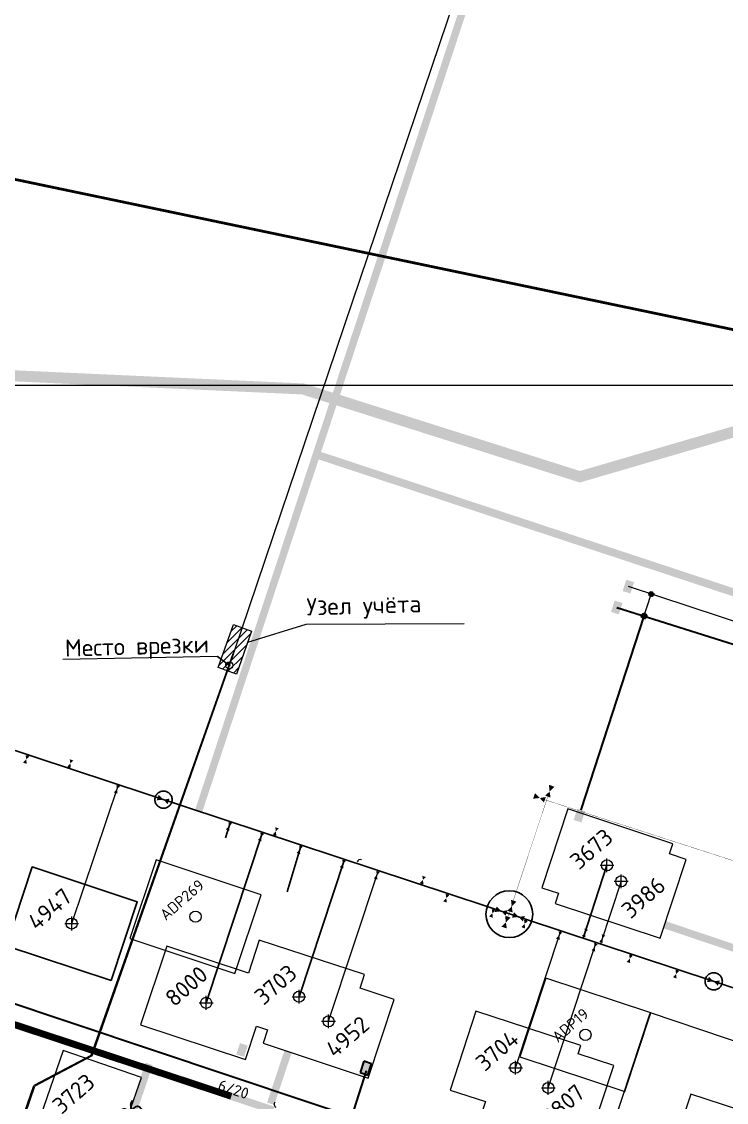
# Model space of a CAD drawing. Header units: millimetres. Extents: x 519 to 9564855, y -810 to 5021775.
# Drawn here: x 9542157 to 9542667, y 4998481 to 4999263 of the extents above; entities that cross this region are included whole.
import ezdxf

# ---------------------------------------------------------------- set-up
doc = ezdxf.new("R2010")
doc.units = ezdxf.units.MM
doc.header["$LTSCALE"] = 2
doc.header["$MEASUREMENT"] = 0
doc.header["$PDMODE"] = 2
doc.header["$PDSIZE"] = 5
for name, pattern in [('1', [0]), ('92051501$0$DASHED', [0.75, 0.5, -0.25]), ('92051501$0$GROUND1', [60, 50, -10]), ('92051501$0$GROUND2', [35, 25, -10]), ('DASHED2', [9.525, 6.35, -3.175]), ('HIDDEN2', [4.7625, 3.175, -1.5875])]:
    doc.linetypes.add(name, pattern=pattern)
for name, color, linetype in [('164 скв. на 2011 год (измененные)', 121, 'Continuous'), ('Existing roads', 41, 'Continuous'), ('GRID_PULKOVO', 7, 'Continuous'), ('OilColl&Flowlines', 3, 'Continuous'), ('Stage 12 wells.Text&Frame', 52, 'Continuous'), ('Stage 9.Frame&Text', 7, 'Continuous'), ('Газопровод', 4, 'Continuous'), ('МГ-земельный участок', 7, 'Continuous'), ('Скважины на 2013 год.', 21, '1'), ('Скважины на 2016 год.', 40, 'Continuous')]:
    doc.layers.add(name, color=color, linetype=linetype)
for name, color, linetype, lineweight in [('200 скв. на 2010 год', 61, 'Continuous', 0), ('Land lease as of 24.06.2004', 47, 'HIDDEN2', 70), ('PPLINE_GAS', 4, 'GAS_LINE', 30), ('WELLS(drilled after 2000y)', 6, 'Continuous', 40), ('Электро', 1, 'Continuous', 30), ('Электроснаб', 1, 'Continuous', 18), ('Электроснабжене', 1, 'Continuous', 18)]:
    doc.layers.add(name, color=color, linetype=linetype, lineweight=lineweight)
doc.styles.add('92051501$0$STANDARD', font='simplex.shx')
doc.styles.add('Elect', font='isocpeur.ttf')
doc.styles.get("Standard").update_dxf_attribs({"font": 'isocpeur.ttf', "width": 0.5})
doc.linetypes.add('GAS_LINE', pattern='A,0.5,-0.2,["G",92051501$0$STANDARD,S=0.1,R=0,X=-0.1,Y=-0.05],-0.05', length=0.75)

# ---------------------------------------------------------------- blocks, each defined once
blk = doc.blocks.new('92051501$0$WELLPAD')
at = {"flags": 128}
blk.add_lwpolyline([(40, -30), (-40, -30), (-40, 30), (40, 30)], close=True, dxfattribs=at)

msp = doc.modelspace()

# ---------------------------------------------------------------- hatches: boundary and pattern name
at = {"layer": 'Existing roads', "lineweight": 0}
h = msp.add_hatch(color=256, dxfattribs=at)
edge = h.paths.add_edge_path(flags=16)
edge.add_line((9542915.00048, 4997805.77889), (9542915.82838, 4997805.50495))
edge = h.paths.add_edge_path(flags=16)
edge.add_line((9542915.0804, 4997806.02041), (9542916.50414, 4997805.54932))
edge = h.paths.add_edge_path(flags=17)
edge.add_line((9542915.16031, 4997806.26193), (9542916.96364, 4997805.66524))
edge = h.paths.add_edge_path(flags=17)
edge.add_line((9542915.24023, 4997806.50345), (9542917.32836, 4997805.81252))
edge = h.paths.add_edge_path(flags=17)
edge.add_line((9542915.32014, 4997806.74496), (9542917.63357, 4997805.97949))
edge = h.paths.add_edge_path(flags=17)
edge.add_line((9542915.40006, 4997806.98648), (9542917.89543, 4997806.16081))
edge = h.paths.add_edge_path(flags=17)
edge.add_line((9542915.47997, 4997807.228), (9542918.12293, 4997806.3535))
edge = h.paths.add_edge_path(flags=17)
edge.add_line((9542915.55988, 4997807.46952), (9542918.32156, 4997806.55573))
edge = h.paths.add_edge_path(flags=17)
edge.add_line((9542915.6398, 4997807.71104), (9542918.49494, 4997806.76633))
edge = h.paths.add_edge_path(flags=17)
edge.add_line((9542915.71971, 4997807.95256), (9542918.64549, 4997806.98447))
edge = h.paths.add_edge_path(flags=17)
edge.add_line((9542915.79963, 4997808.19408), (9542918.77483, 4997807.20964))
edge = h.paths.add_edge_path(flags=17)
edge.add_line((9542915.87954, 4997808.4356), (9542918.88401, 4997807.44147))
edge = h.paths.add_edge_path(flags=17)
edge.add_line((9542916.09053, 4997811.84928), (9542916.91843, 4997811.57535))
edge = h.paths.add_edge_path(flags=17)
edge.add_line((9542915.41477, 4997811.80492), (9542916.83851, 4997811.33383))
edge = h.paths.add_edge_path(flags=17)
edge.add_line((9542914.95527, 4997811.689), (9542916.7586, 4997811.09231))
edge = h.paths.add_edge_path(flags=16)
edge.add_line((9542914.59055, 4997811.54171), (9542916.67869, 4997810.85079))
edge = h.paths.add_edge_path(flags=17)
edge.add_line((9542914.28535, 4997811.37474), (9542916.59877, 4997810.60927))
edge = h.paths.add_edge_path(flags=16)
edge.add_line((9542914.02348, 4997811.19343), (9542916.51886, 4997810.36775))
edge = h.paths.add_edge_path(flags=16)
edge.add_line((9542913.79599, 4997811.00074), (9542916.43894, 4997810.12623))
edge = h.paths.add_edge_path(flags=16)
edge.add_line((9542913.59735, 4997810.7985), (9542916.35903, 4997809.88471))
edge = h.paths.add_edge_path(flags=17)
edge.add_line((9542913.42397, 4997810.58791), (9542916.27911, 4997809.64319))
edge = h.paths.add_edge_path(flags=17)
edge.add_line((9542913.27342, 4997810.36976), (9542916.1992, 4997809.40167))
edge = h.paths.add_edge_path(flags=17)
edge.add_line((9542913.14408, 4997810.1446), (9542916.11928, 4997809.16016))
edge = h.paths.add_edge_path(flags=17)
edge.add_line((9542913.0349, 4997809.91276), (9542916.03937, 4997808.91864))
edge = h.paths.add_edge_path(flags=16)
edge.add_line((9542912.9453, 4997809.67445), (9542918.97361, 4997807.67979))
edge = h.paths.add_edge_path(flags=0)
edge.add_line((9542912.9453, 4997809.67445), (9542918.97361, 4997807.67979))
edge = h.paths.add_edge_path(flags=17)
edge.add_line((9542916.95679, 4997811.69128), (9542914.96213, 4997805.66296))
edge = h.paths.add_edge_path()
edge.add_arc((9542915.95946, 4997808.67712), 3.17487, 0.00000001, 360.00000001)
h.paths.add_polyline_path([(9541621.30331, 4998240.21534), (9541619.40682, 4998234.52294), (9541668.34915, 4998218.3288), (9541670.24564, 4998224.02121)])
edge = h.paths.add_edge_path()
edge.add_line((9541543.45632, 4998259.65358), (9541545.35281, 4998265.34598))
edge.add_line((9541545.35281, 4998265.34598), (9539882.1273, 4998815.67717))
edge.add_arc((9539884.64036, 4998823.2722), 8, 161.691556, 251.69155601, ccw=False)
edge.add_line((9539877.04533, 4998825.78526), (9539870.13442, 4998804.89892))
edge.add_arc((9539877.72945, 4998802.38586), 8, 71.69155604, 161.69155602, ccw=False)
edge.add_line((9539880.24251, 4998809.9809), (9541543.45632, 4998259.65358))
h.paths.add_polyline_path([(9542731.24197, 4997866.63683), (9542733.13846, 4997872.32923), (9541746.19614, 4998198.89057), (9541744.29964, 4998193.19816)])
edge = h.paths.add_edge_path()
edge.add_line((9542910.0184, 4997814.64503), (9542909.36398, 4997812.66899))
edge.add_line((9542909.36398, 4997812.66899), (9542916.00503, 4997810.46964))
edge.add_arc((9542908.97287, 4997822.57537), 14, 300.15209487, 341.69155607)
edge.add_line((9542922.26418, 4997818.17752), (9542982.04609, 4997998.85197))
edge.add_arc((9542983.94484, 4997998.22371), 2, 71.69155601, 161.69155607, ccw=False)
edge.add_line((9542984.57311, 4998000.12246), (9542975.07709, 4998003.26452))
edge.add_arc((9542974.44884, 4998001.36581), 1.99996, -18.30724923, 71.69155618, ccw=False)
edge.add_line((9542976.34757, 4998000.73759), (9542916.56564, 4997820.06306))
edge.add_arc((9542908.97061, 4997822.57612), 8, 277.52587963, 341.69155602, ccw=False)
h.paths.add_polyline_path([(9542831.9304, 4997833.32085), (9542833.8167, 4997839.01663), (9542809.08896, 4997847.19859), (9542807.19247, 4997841.50618)])
at = {"layer": 'Land lease as of 24.06.2004', "linetype": 'ByBlock', "lineweight": 0, "ltscale": 5}
h = msp.add_hatch(dxfattribs=at)
h.set_pattern_fill('ANSI31', color=0, scale=30, style=0)
h.set_pattern_definition([(45, (0, 0), (-2.6516504294, 2.6516504294), [])])
h.paths.add_polyline_path([(9542298.79485, 4998795.53336), (9542309.79356, 4998826.80509), (9542322.96449, 4998822.05891), (9542312.07438, 4998790.83187)])
at = {"layer": 'Электро', "ltscale": 7.5}
for points in [[(9542591.37473, 4998842.36357), (9542585.74261, 4998844.15934), (9542583.12464, 4998835.94848), (9542588.75676, 4998834.15272)], [(9542564.33235, 4998691.6164), (9542558.70023, 4998693.41217), (9542556.08225, 4998685.20131), (9542561.71437, 4998683.40555)]]:
    msp.add_hatch(color=256, dxfattribs=at).paths.add_polyline_path(points)
at = {"layer": 'Электро'}
h = msp.add_hatch(color=256, dxfattribs=at)
edge = h.paths.add_edge_path()
edge.add_arc((9542607.06695, 4998832.89892), 1.80448, 0, 360)
for points in [[(9542311.90877, 4998515.48999), (9542317.52101, 4998513.633), (9542320.22824, 4998521.81486), (9542314.616, 4998523.67185)], [(9542401.53333, 4998502.38152), (9542407.14556, 4998500.52453), (9542409.85279, 4998508.70639), (9542404.24056, 4998510.56337)]]:
    msp.add_hatch(color=256, dxfattribs=at).paths.add_polyline_path(points)
at = {"layer": 'Электроснаб', "linetype": '92051501$0$DASHED', "lineweight": 0, "ltscale": 7.5}
for points in [[(9542599.79421, 4998857.42712), (9542594.16209, 4998859.22288), (9542591.54412, 4998851.01203), (9542597.17624, 4998849.21627)], [(9542564.33235, 4998691.6164), (9542558.70023, 4998693.41217), (9542556.08225, 4998685.20131), (9542561.71437, 4998683.40555)]]:
    msp.add_hatch(color=1, dxfattribs=at).paths.add_polyline_path(points)
at = {"layer": 'Электроснаб', "linetype": '92051501$0$DASHED', "lineweight": 0}
h = msp.add_hatch(color=1, dxfattribs=at)
edge = h.paths.add_edge_path()
edge.add_arc((9542612.2283, 4998848.7839), 1.80448, 0, 360)
for points in [[(9542311.90877, 4998515.48999), (9542317.52101, 4998513.633), (9542320.22824, 4998521.81486), (9542314.616, 4998523.67185)], [(9542401.53333, 4998502.38152), (9542407.14556, 4998500.52453), (9542409.85279, 4998508.70639), (9542404.24056, 4998510.56337)]]:
    msp.add_hatch(color=1, dxfattribs=at).paths.add_polyline_path(points)
at = {"layer": 'Электроснабжене', "linetype": '92051501$0$DASHED', "lineweight": 0, "ltscale": 7.5}
for points in [[(9542599.79421, 4998857.42712), (9542594.16209, 4998859.22288), (9542591.54412, 4998851.01203), (9542597.17624, 4998849.21627)], [(9542564.33235, 4998691.6164), (9542558.70023, 4998693.41217), (9542556.08225, 4998685.20131), (9542561.71437, 4998683.40555)]]:
    msp.add_hatch(color=1, dxfattribs=at).paths.add_polyline_path(points)
at = {"layer": 'Электроснабжене', "linetype": '92051501$0$DASHED', "lineweight": 0}
h = msp.add_hatch(color=1, dxfattribs=at)
edge = h.paths.add_edge_path()
edge.add_arc((9542612.2283, 4998848.7839), 1.80448, 0, 360)
for points in [[(9542311.90877, 4998515.48999), (9542317.52101, 4998513.633), (9542320.22824, 4998521.81486), (9542314.616, 4998523.67185)], [(9542401.53333, 4998502.38152), (9542407.14556, 4998500.52453), (9542409.85279, 4998508.70639), (9542404.24056, 4998510.56337)]]:
    msp.add_hatch(color=1, dxfattribs=at).paths.add_polyline_path(points)

# ---------------------------------------------------------------- linework, layer by layer
at = {"color": 4, "linetype": 'GAS_LINE', "lineweight": 0, "ltscale": 15}
for p, q in [((9542536.64176, 4999477.33967), (9542309.70051, 4998805.34754)), ((9542309.39594, 4998805.47967), (9542206.7351, 4998514.60943)), ((9542207.55196, 4998514.3218), (9542309.98343, 4998805.2248)), ((9542206.7351, 4998514.60943), (9542165.27216, 4998493.01914)), ((9542207.55196, 4998514.3218), (9542166.03086, 4998492.38811))]:
    msp.add_line(p, q, dxfattribs=at)
at = {"color": 0, "linetype": 'ByBlock', "lineweight": 0, "ltscale": 15}
for p, q in [((9542298.79485, 4998795.53336), (9542309.79356, 4998826.80509)), ((9542309.79356, 4998826.80509), (9542322.96449, 4998822.05891)), ((9542322.96449, 4998822.05891), (9542312.07438, 4998790.83187)), ((9542312.07438, 4998790.83187), (9542298.79485, 4998795.53336))]:
    msp.add_line(p, q, dxfattribs=at)
at = {"color": 4, "linetype": 'GAS_LINE', "lineweight": 0}
for p, q in [((9542309.39424, 4998805.4757), (9542306.5167, 4998797.36352)), ((9542307.10615, 4998797.11283), (9542309.98343, 4998805.2248))]:
    msp.add_line(p, q, dxfattribs=at)
at = {"color": 4, "linetype": '92051501$0$GROUND1', "lineweight": 0, "ltscale": 15}
msp.add_line((9542309.98343, 4998805.2248), (9542309.39594, 4998805.47967), dxfattribs=at)
at = {"color": 5, "linetype": '92051501$0$GROUND1', "lineweight": 0, "ltscale": 15}
for p, q in [((9542298.217, 4998803.5738), (9542186.34587, 4998801.39674)), ((9542306.5167, 4998797.36352), (9542298.217, 4998803.5738)), ((9542298.217, 4998803.5738), (9542307.10615, 4998797.11283)), ((9542306.19522, 4998797.27881), (9542306.32979, 4998797.63846)), ((9542306.83817, 4998797.44824), (9542306.19522, 4998797.27881)), ((9542306.32979, 4998797.63846), (9542306.7036, 4998797.08859)), ((9542306.83817, 4998797.44824), (9542306.7036, 4998797.08859)), ((9542306.78468, 4998797.02811), (9542306.91925, 4998797.38777)), ((9542307.42763, 4998797.19755), (9542306.78468, 4998797.02811)), ((9542306.91925, 4998797.38777), (9542307.29305, 4998796.83789)), ((9542307.42763, 4998797.19755), (9542307.29305, 4998796.83789))]:
    msp.add_line(p, q, dxfattribs=at)
at = {"color": 4, "linetype": 'GAS_LINE', "lineweight": 0, "ltscale": 25}
for points in [[(9542126.00326, 4998375.9103), (9542166.03086, 4998492.38811)], [(9542165.15824, 4998492.69176), (9542165.15824, 4998492.69176), (9542165.15824, 4998492.69176), (9542132.39917, 4998398.54928)]]:
    msp.add_lwpolyline(points, dxfattribs=at)
at = {"color": 1, "lineweight": 25}
msp.add_circle((9542509.50092, 4998616.96293), 16.96293, dxfattribs=at)
at = {"layer": '164 скв. на 2011 год (измененные)', "color": 0, "linetype": 'ByBlock', "lineweight": 0}
msp.add_lwpolyline([(9542545.22359, 4998632.15659), (9542542.78202, 4998624.7776), (9542618.76254, 4998599.63702), (9542637.61798, 4998656.62241), (9542625.43139, 4998660.65473)], dxfattribs=at)
msp.add_circle((9542590.5, 4998640.8), 4, dxfattribs=at)
msp.add_point((9542590.5, 4998640.8), dxfattribs=at)
at = {"layer": 'Existing roads', "linetype": 'ByBlock', "lineweight": 0, "const_width": 5.4, "elevation": 0.00005, "flags": 128}
msp.add_lwpolyline([(9542543.36417, 4999475.83198), (9542284.63351, 4998691.59856)], dxfattribs=at)
at = {"layer": 'Existing roads', "lineweight": 0, "const_width": 5.7, "elevation": 0.00005, "flags": 128}
msp.add_lwpolyline([(9542370.02037, 4998949.82551), (9543838.77333, 4998464.35779)], dxfattribs=at)
msp.add_lwpolyline([(9542370.02037, 4998949.82551), (9543838.77333, 4998464.35779)], dxfattribs=at)
at = {"layer": 'Existing roads', "lineweight": 0, "flags": 128}
for points, const_width in [([(9542308.27892, 4998485.13536), (9541476.76099, 4998760.26958)], 5), ([(9542688.23774, 4998587.01491), (9542622.33245, 4998609.21496)], 5.4), ([(9542349.39217, 4998517.48527), (9542336.77553, 4998479.75651)], 5.4), ([(9542248.77756, 4998508.62298), (9542236.16091, 4998470.89422)], 5.4), ([(9542338.88443, 4998474.97976), (9542308.27892, 4998485.13536)], 5.4)]:
    msp.add_lwpolyline(points, dxfattribs=dict(at, const_width=const_width))
at = {"layer": 'Existing roads', "lineweight": 0}
msp.add_arc((9542401.7602, 4998654.0927), 2.5, 71.69155605, 161.691556, dxfattribs=at)
msp.add_arc((9542401.7602, 4998654.0927), 2.5, 71.69155605, 161.691556, dxfattribs=at)
at = {"layer": 'Existing roads', "linetype": 'ByBlock', "lineweight": 0}
msp.add_arc((9542341.60481, 4998479.28874), 2.2878, 136.46068147, 243.01003738, dxfattribs=at)
at = {"layer": 'GRID_PULKOVO', "lineweight": 0}
msp.add_line((9533000, 4999000), (9548000, 4999000), dxfattribs=at)
at = {"layer": 'Land lease as of 24.06.2004', "color": 0, "linetype": 'ByBlock', "lineweight": 0, "ltscale": 5}
for p, q in [((9542320.17935, 4998814.07262), (9542362.4274, 4998827.06952)), ((9542362.4274, 4998827.06952), (9542476.8724, 4998827.49108))]:
    msp.add_line(p, q, dxfattribs=at)
at = {"layer": 'Land lease as of 24.06.2004', "color": 5, "linetype": 'ByBlock', "lineweight": 0, "ltscale": 5}
msp.add_circle((9542306.85196, 4998797.20794), 2.59, dxfattribs=at)
at = {"layer": 'OilColl&Flowlines', "lineweight": 25}
msp.add_line((9543220.35647, 4998382.2503), (9541918.21739, 4998812.69681), dxfattribs=at)
at = {"layer": 'OilColl&Flowlines', "color": 1, "lineweight": 30}
for p, q in [((9542161.02464, 4998732.39163, 0.00002), (9542160.78085, 4998731.63125, 0.00002)), ((9542190.83152, 4998723.42088), (9542190.58773, 4998722.6605)), ((9542226.67201, 4998710.76446), (9542226.42822, 4998710.00408)), ((9542307.78231, 4998683.94082), (9542307.53852, 4998683.18044)), ((9542330.92241, 4998676.29143), (9542330.67862, 4998675.53105)), ((9542339.56727, 4998674.25349), (9542339.32348, 4998673.49311)), ((9542358.9753, 4998666.99601), (9542358.73151, 4998666.23563)), ((9542390.1847, 4998656.67916), (9542389.94091, 4998655.91878)), ((9542414.78899, 4998648.54033), (9542414.5452, 4998647.77995)), ((9542446.02505, 4998639.06187), (9542445.78126, 4998638.30149)), ((9542465.04273, 4998631.93343), (9542464.79894, 4998631.17305)), ((9542498.37821, 4998620.91377), (9542498.13442, 4998620.15339)), ((9542521.72972, 4998613.19448), (9542521.48593, 4998612.4341)), ((9542597.80803, 4998588.04537), (9542597.56424, 4998587.28499)), ((9542631.32976, 4998576.96413), (9542631.08597, 4998576.20376))]:
    msp.add_line(p, q, dxfattribs=at)
at = {"layer": 'OilColl&Flowlines', "lineweight": 0}
msp.add_line((9542192.8, 4998610.2), (9542226.67201, 4998710.76446), dxfattribs=at)
at = {"layer": 'OilColl&Flowlines', "linetype": '92051501$0$GROUND2', "lineweight": -2, "ltscale": 50}
for p, q in [((9542303.99998, 4998672.30002), (9542307.78231, 4998683.94082)), ((9542290.1, 4998552.8), (9542330.91585, 4998676.27159)), ((9542348.78764, 4998633.29801), (9542358.9753, 4998666.99601)), ((9542357.3, 4998557.2), (9542390.1847, 4998656.67916)), ((9542580.2, 4998652.4), (9542563.00918, 4998599.54878))]:
    msp.add_line(p, q, dxfattribs=at)
at = {"layer": 'OilColl&Flowlines', "linetype": 'ByBlock', "lineweight": 0}
msp.add_line((9542378.7, 4998539.4), (9542414.79502, 4998648.55859), dxfattribs=at)
at = {"layer": 'OilColl&Flowlines', "lineweight": 0, "ltscale": 40}
msp.add_line((9542590.5, 4998640.8), (9542575.49882, 4998595.4201), dxfattribs=at)
at = {"layer": 'OilColl&Flowlines', "color": 3, "linetype": 'ByBlock', "lineweight": 0, "ltscale": 25}
msp.add_line((9542537.7, 4998491.2), (9542572.33213, 4998596.46691), dxfattribs=at)
at = {"layer": 'OilColl&Flowlines', "color": 1, "lineweight": -2, "elevation": 0.00002}
msp.add_lwpolyline([(9542160.78085, 4998731.63125, 2.82593, 0, 0), (9542159.90907, 4998729.15872, 0, 2.82593, 0), (9542158.91694, 4998726.34483, 2.82593, 2.82593, 0)], format="xyseb", dxfattribs=at)
at = {"layer": 'OilColl&Flowlines', "color": 1, "lineweight": -2}
for points in [[(9542192.69543, 4998728.7073, 2.82593, 0, 0), (9542191.82365, 4998726.23476, 0, 2.82593, 0), (9542190.83152, 4998723.42088, 2.82593, 2.82593, 0)], [(9542226.42822, 4998710.00408, 2.82593, 0, 0), (9542225.55645, 4998707.53154, 0, 2.82593, 0), (9542224.56432, 4998704.71766, 2.82593, 2.82593, 0)], [(9542262.90774, 4998698.68952, 4.19757, 0, 0), (9542259.22963, 4998699.96882, 0, 4.19757, 0), (9542255.04373, 4998701.42474, 4.19757, 4.19757, 0)], [(9542307.53852, 4998683.18044, 2.82593, 0, 0), (9542306.66674, 4998680.70791, 0, 2.82593, 0), (9542305.67461, 4998677.89403, 2.82593, 2.82593, 0)], [(9542341.43118, 4998679.5399, 2.82593, 0, 0), (9542340.5594, 4998677.06737, 0, 2.82593, 0), (9542339.56727, 4998674.25349, 2.82593, 2.82593, 0)], [(9542330.67862, 4998675.53105, 2.82593, 0, 0), (9542329.80684, 4998673.05851, 0, 2.82593, 0), (9542328.81471, 4998670.24463, 2.82593, 2.82593, 0)], [(9542358.73151, 4998666.23563, 2.82593, 0, 0), (9542357.85974, 4998663.7631, 0, 2.82593, 0), (9542356.86761, 4998660.94922, 2.82593, 2.82593, 0)], [(9542389.94091, 4998655.91878, 2.82593, 0, 0), (9542389.06914, 4998653.44625, 0, 2.82593, 0), (9542388.07701, 4998650.63236, 2.82593, 2.82593, 0)], [(9542414.5452, 4998647.77995, 2.82593, 0, 0), (9542413.67342, 4998645.30742, 0, 2.82593, 0), (9542412.68129, 4998642.49353, 2.82593, 2.82593, 0)], [(9542447.88896, 4998644.34829, 2.82593, 0, 0), (9542447.01718, 4998641.87575, 0, 2.82593, 0), (9542446.02505, 4998639.06187, 2.82593, 2.82593, 0)], [(9542464.79894, 4998631.17305, 2.82593, 0, 0), (9542463.92716, 4998628.70052, 0, 2.82593, 0), (9542462.93503, 4998625.88664, 2.82593, 2.82593, 0)], [(9542509.97201, 4998618.86433, 4.19757, 0, 0), (9542511.26005, 4998622.53939, 0, 4.19757, 0), (9542512.7259, 4998626.72182, 4.19757, 4.19757, 0)], [(9542498.13442, 4998620.15339, 2.82593, 0, 0), (9542497.26264, 4998617.68085, 0, 2.82593, 0), (9542496.27051, 4998614.86697, 2.82593, 2.82593, 0)], [(9542507.50104, 4998617.81095, 4.19757, 0, 0), (9542503.82598, 4998619.09899, 0, 4.19757, 0), (9542499.64355, 4998620.56485, 4.19757, 4.19757, 0)], [(9542505.73761, 4998607.32494, 4.19757, 0, 0), (9542507.02564, 4998611, 0, 4.19757, 0), (9542508.4915, 4998615.18242, 4.19757, 4.19757, 0)], [(9542520.03505, 4998613.69872, 4.19757, 0, 0), (9542516.35999, 4998614.98675, 0, 4.19757, 0), (9542512.17756, 4998616.45261, 4.19757, 4.19757, 0)], [(9542521.48593, 4998612.4341, 2.82593, 0, 0), (9542520.61416, 4998609.96157, 0, 2.82593, 0), (9542519.62203, 4998607.14769, 2.82593, 2.82593, 0)], [(9542597.56424, 4998587.28499, 2.82593, 0, 0), (9542596.69246, 4998584.81246, 0, 2.82593, 0), (9542595.70033, 4998581.99858, 2.82593, 2.82593, 0)], [(9542631.08597, 4998576.20376, 2.82593, 0, 0), (9542630.21419, 4998573.73122, 0, 2.82593, 0), (9542629.22206, 4998570.91734, 2.82593, 2.82593, 0)], [(9542661.14853, 4998567.04355, 4.19757, 0, 0), (9542657.47042, 4998568.32285, 0, 4.19757, 0), (9542653.28452, 4998569.77877, 4.19757, 4.19757, 0)]]:
    msp.add_lwpolyline(points, format="xyseb", dxfattribs=at)
at = {"layer": 'OilColl&Flowlines', "color": 3, "lineweight": -2}
msp.add_lwpolyline([(9542537.37429, 4998702.1456, 4.19757, 0, 0), (9542538.66233, 4998705.82066, 0, 4.19757, 0), (9542540.12819, 4998710.00309, 4.19757, 4.19757, 0)], format="xyseb", dxfattribs=at)
at = {"layer": 'OilColl&Flowlines', "color": 3, "lineweight": -2, "elevation": -24.6293}
msp.add_lwpolyline([(9542535.24084, 4998699.83943, 4.19757, 0, 0), (9542531.56273, 4998701.11873, 0, 4.19757, 0), (9542527.37684, 4998702.57465, 4.19757, 4.19757, 0)], format="xyseb", dxfattribs=at)
at = {"layer": 'OilColl&Flowlines', "color": 3, "linetype": 'ByBlock', "lineweight": 0, "ltscale": 80, "const_width": 0.2}
msp.add_lwpolyline([(9542537.37429, 4998702.1456), (9542508.4915, 4998615.18242)], dxfattribs=at)
at = {"layer": 'OilColl&Flowlines', "color": 3, "linetype": 'ByBlock', "lineweight": 0, "ltscale": 80, "const_width": 0.2, "elevation": -24.6293}
msp.add_lwpolyline([(9545374.20897, 4997781.38398), (9542535.24084, 4998699.83943)], dxfattribs=at)
at = {"layer": 'OilColl&Flowlines', "lineweight": -2}
for points in [[(9542546.52492, 4998604.13875, 2.82593, 0, 0), (9542545.6951, 4998601.65234, 0, 2.82593, 0), (9542544.66101, 4998598.85234, 2.82593, 2.82593, 0)], [(9542565.19928, 4998606.07435, 2.82593, 0, 0), (9542564.3275, 4998603.60182, 0, 2.82593, 0), (9542563.33537, 4998600.78794, 2.82593, 2.82593, 0)], [(9542577.72815, 4998601.99934, 2.82593, 0, 0), (9542576.85637, 4998599.5268, 0, 2.82593, 0), (9542575.86424, 4998596.71292, 2.82593, 2.82593, 0)], [(9542572.1804, 4998595.65584, 2.82593, 0, 0), (9542571.25739, 4998593.20016, 0, 2.82593, 0), (9542570.31649, 4998590.36943, 2.82593, 2.82593, 0)]]:
    msp.add_lwpolyline(points, format="xyseb", dxfattribs=at)
at = {"layer": 'OilColl&Flowlines', "color": 1, "linetype": '92051501$0$GROUND2', "lineweight": -2, "ltscale": 50}
for centre in [(9542259.22963, 4998699.96882), (9542657.47042, 4998568.32285)]:
    msp.add_circle(centre, 6.22719, dxfattribs=at)
at = {"layer": 'PPLINE_GAS', "color": 4, "linetype": 'GAS_LINE', "lineweight": 0, "ltscale": 25}
for p, q in [((9542611.13931, 4998545.18502, 0), (9542524.39632, 4998280.57741)), ((9542611.34011, 4998545.79754, 0), (9542951.51798, 4998431.2231))]:
    msp.add_line(p, q, dxfattribs=at)
at = {"layer": 'Stage 12 wells.Text&Frame', "color": 0, "linetype": 'ByBlock', "lineweight": 0}
msp.add_lwpolyline([(9542492.18555, 4998481.33049), (9542490.28202, 4998475.5776), (9542566.26254, 4998450.43702), (9542585.11798, 4998507.42241), (9542559.3334, 4998515.95406)], dxfattribs=at)
msp.add_circle((9542537.7, 4998491.2), 4, dxfattribs=at)
msp.add_point((9542537.7, 4998491.2), dxfattribs=at)
at = {"layer": 'Stage 9.Frame&Text', "color": 0, "linetype": 'ByBlock', "lineweight": 0}
msp.add_circle((9542192.8, 4998610.2), 4, dxfattribs=at)
at = {"layer": 'Stage 9.Frame&Text', "color": 0, "linetype": 'ByBlock', "lineweight": 0, "ltscale": 80}
msp.add_point((9542192.8, 4998610.2), dxfattribs=at)
at = {"layer": 'WELLS(drilled after 2000y)', "color": 0, "linetype": 'ByBlock', "lineweight": 0}
for points in [[(9542334.51262, 4998533.2412), (9542331.28202, 4998523.4776), (9542407.26254, 4998498.33702), (9542426.11798, 4998555.32241), (9542401.6709, 4998563.41572)], [(9542675.60338, 4998475.29267), (9542640.93745, 4998486.76299), (9542622.08202, 4998429.7776), (9542698.06254, 4998404.63702), (9542701.78021, 4998415.8666)]]:
    msp.add_lwpolyline(points, dxfattribs=at)
msp.add_circle((9542378.7, 4998539.4), 4, dxfattribs=at)
msp.add_point((9542378.7, 4998539.4), dxfattribs=at)
at = {"layer": 'Газопровод', "color": 132, "linetype": '92051501$0$GROUND1', "lineweight": 100, "const_width": 8}
msp.add_lwpolyline([(9538208.05719, 4999245.47995), (9538499.86844, 4999175.86436), (9538971.78223, 4999062.66574), (9539486.46585, 4999058.55934), (9539888.95267, 4999055.3481), (9540053.08435, 4998999.55479), (9541126.88452, 4999047.4904), (9541383.70351, 4998955.42621), (9541415.32969, 4999043.64948), (9541562.32872, 4998990.95352), (9541638.08906, 4999030.21862), (9542360.14316, 4998997.38363), (9542560.60032, 4998933.78826), (9542840.89936, 4999015.69811), (9543420.27442, 4998806.1659), (9543796.43093, 4998670.12811), (9544078.54831, 4998568.09977), (9544326.16537, 4998478.54853), (9544361.18195, 4998467.56086), (9544552.00801, 4998407.68251), (9544933.66012, 4998287.92581), (9545313.78318, 4998168.6489), (9545154.73463, 4997661.77778), (9545137.40509, 4997667.2452)], dxfattribs=at)
at = {"layer": 'МГ-земельный участок', "color": 0, "linetype": 'DASHED2', "lineweight": 25, "ltscale": 5, "const_width": 2}
msp.add_lwpolyline([(9522167.80801, 4999999.48247), (9521654, 5002362), (9522840, 5002532), (9525642, 5002155), (9528521, 5002235), (9531281, 5003464), (9533105, 5001043), (9546614, 4998215), (9544978, 4995525), (9543652, 4996420), (9539605, 4995735), (9529554.6705, 4998798.09585), (9529554.71722, 4998845.23995), (9529525.402, 4998845.269), (9529525.36994, 4998882.97318), (9529309.91997, 4998882.84552), (9526935, 5000017), (9526935, 4999132), (9522906, 5001105), (9522683.367, 5000265.06642), (9522496, 5000315)], close=True, dxfattribs=at)
at = {"layer": 'Скважины на 2013 год.', "color": 3, "linetype": 'ByBlock', "lineweight": 0, "ltscale": 5}
msp.add_line((9542514, 4998505.8), (9542546.77474, 4998604.91739), dxfattribs=at)
at = {"layer": 'Скважины на 2013 год.', "color": 0, "linetype": 'ByBlock', "lineweight": 0}
msp.add_line((9542326.64132, 4998535.79022), (9542334.49608, 4998533.19122), dxfattribs=at)
for points in [[(9542401.6709, 4998563.41572), (9542404.59691, 4998573.41734), (9542328.48822, 4998598.06418), (9542320.78137, 4998574.26565)], [(9542559.3334, 4998515.95406), (9542561.29691, 4998522.01734), (9542485.18822, 4998546.66418), (9542466.70309, 4998489.58266), (9542492.18555, 4998481.33049)], [(9542233.95276, 4998471.62686), (9542243.29999, 4998498.73641), (9542186.57704, 4998518.29419), (9542160.50001, 4998442.66359), (9542163.54005, 4998441.61744)]]:
    msp.add_lwpolyline(points, dxfattribs=at)
for centre in [(9542357.3, 4998557.2), (9542514, 4998505.8)]:
    msp.add_circle(centre, 4, dxfattribs=at)
for p in [(9542357.3, 4998557.2), (9542514, 4998505.8)]:
    msp.add_point(p, dxfattribs=at)
at = {"layer": 'Скважины на 2016 год.', "color": 0, "linetype": 'ByBlock', "lineweight": 0}
for points in [[(9542625.43139, 4998660.65473), (9542627.87297, 4998668.03372), (9542551.89244, 4998693.1743), (9542533.03701, 4998636.18891), (9542545.22359, 4998632.15659)], [(9542320.78137, 4998574.26565), (9542261.55745, 4998593.86299), (9542242.70202, 4998536.87759), (9542318.68255, 4998511.73701), (9542326.64132, 4998535.79022)]]:
    msp.add_lwpolyline(points, dxfattribs=at)
at = {"layer": 'Скважины на 2016 год.', "color": 254, "lineweight": 0, "true_color": 0xfeeab9}
for points in [[(9542234.98202, 4998599.27759), (9542310.96255, 4998574.13701), (9542329.81798, 4998631.12241), (9542253.83745, 4998656.26299)], [(9542517.18202, 4998513.67759), (9542593.16255, 4998488.53701), (9542612.01798, 4998545.52241), (9542536.03745, 4998570.66299)]]:
    msp.add_lwpolyline(points, close=True, dxfattribs=at)
at = {"layer": 'Скважины на 2016 год.', "color": 0, "linetype": 'ByBlock', "lineweight": 0}
for centre in [(9542580.2, 4998652.4), (9542290.1, 4998552.8)]:
    msp.add_circle(centre, 4, dxfattribs=at)
at = {"layer": 'Скважины на 2016 год.', "color": 254, "lineweight": 0, "true_color": 0xfeeab9}
for centre in [(9542282.4, 4998615.2), (9542564.6, 4998529.6)]:
    msp.add_circle(centre, 4.0951, dxfattribs=at)
at = {"layer": 'Скважины на 2016 год.', "color": 0, "linetype": 'ByBlock', "lineweight": 0}
for p in [(9542580.2, 4998652.4), (9542290.1, 4998552.8)]:
    msp.add_point(p, dxfattribs=at)
at = {"layer": 'Электро', "ltscale": 50}
msp.add_line((9542587.24969, 4998839.15603), (9543269.95514, 4998623.59848), dxfattribs=at)
at = {"layer": 'Электро'}
for p, q in [((9542561.48443, 4998692.61034), (9542607.06695, 4998832.89892)), ((9543137.1953, 4998222.36816), (9541439.99615, 4998789.77071)), ((9542404.2408, 4998510.56412, 0), (9542401.53357, 4998502.38226, 0)), ((9542409.85304, 4998508.70713, 0), (9542404.2408, 4998510.56412, 0)), ((9542407.14581, 4998500.52527, 0), (9542409.85304, 4998508.70713, 0)), ((9542401.53357, 4998502.38226, 0), (9542407.14581, 4998500.52527, 0))]:
    msp.add_line(p, q, dxfattribs=at)
at = {"layer": 'Электро', "ltscale": 0.5}
msp.add_line((9542405.96875, 4998503.50303, 0), (9542395.23643, 4998470.19622, 0), dxfattribs=at)
at = {"layer": 'Электро'}
msp.add_circle((9542607.06695, 4998832.89892), 1.80448, dxfattribs=at)
at = {"layer": 'Электроснаб', "color": 1, "linetype": 'ByBlock', "lineweight": 0}
for p, q in [((9543272.72524, 4998631.97035), (9542595.66917, 4998854.21958)), ((9542561.48443, 4998692.61034), (9542612.2283, 4998848.7839)), ((9543137.1953, 4998222.36816), (9541439.99615, 4998789.77071))]:
    msp.add_line(p, q, dxfattribs=at)
at = {"layer": 'Электроснаб', "color": 1, "linetype": '92051501$0$DASHED', "lineweight": 0}
for p, q in [((9542404.2408, 4998510.56412, 0), (9542401.53357, 4998502.38226, 0)), ((9542409.85304, 4998508.70713, 0), (9542404.2408, 4998510.56412, 0)), ((9542407.14581, 4998500.52527, 0), (9542409.85304, 4998508.70713, 0)), ((9542401.53357, 4998502.38226, 0), (9542407.14581, 4998500.52527, 0))]:
    msp.add_line(p, q, dxfattribs=at)
at = {"layer": 'Электроснаб', "color": 1, "linetype": '92051501$0$DASHED', "lineweight": 0, "ltscale": 0.5}
msp.add_line((9542405.96875, 4998503.50303, 0), (9542395.23643, 4998470.19622, 0), dxfattribs=at)
at = {"layer": 'Электроснаб', "color": 1, "linetype": '92051501$0$DASHED', "lineweight": 0}
msp.add_circle((9542612.2283, 4998848.7839), 1.80448, dxfattribs=at)
at = {"layer": 'Электроснабжене', "color": 1, "linetype": 'ByBlock', "lineweight": 0}
for p, q in [((9543272.72524, 4998631.97035), (9542595.66917, 4998854.21958)), ((9542561.48443, 4998692.61034), (9542612.2283, 4998848.7839)), ((9543137.1953, 4998222.36816), (9541439.99615, 4998789.77071))]:
    msp.add_line(p, q, dxfattribs=at)
at = {"layer": 'Электроснабжене', "color": 1, "linetype": '92051501$0$DASHED', "lineweight": 0}
for p, q in [((9542404.2408, 4998510.56412, 0), (9542401.53357, 4998502.38226, 0)), ((9542409.85304, 4998508.70713, 0), (9542404.2408, 4998510.56412, 0)), ((9542407.14581, 4998500.52527, 0), (9542409.85304, 4998508.70713, 0)), ((9542401.53357, 4998502.38226, 0), (9542407.14581, 4998500.52527, 0))]:
    msp.add_line(p, q, dxfattribs=at)
at = {"layer": 'Электроснабжене', "color": 1, "linetype": '92051501$0$DASHED', "lineweight": 0, "ltscale": 0.5}
msp.add_line((9542405.96875, 4998503.50303, 0), (9542395.23643, 4998470.19622, 0), dxfattribs=at)
at = {"layer": 'Электроснабжене', "color": 1, "linetype": '92051501$0$DASHED', "lineweight": 0}
msp.add_circle((9542612.2283, 4998848.7839), 1.80448, dxfattribs=at)

# ---------------------------------------------------------------- block references
at = {"layer": 'Stage 9.Frame&Text', "color": 0, "linetype": 'ByBlock', "lineweight": 0, "xscale": 1.000397499139614, "yscale": 1.000397499139614, "zscale": 1.000397499139614, "rotation": 341.6915560444714}
msp.add_blockref('92051501$0$WELLPAD', (9542192.81016, 4998610.10831, 0.00005), dxfattribs=at)

# ---------------------------------------------------------------- texts
at = {"layer": '164 скв. на 2011 год (измененные)', "color": 0, "linetype": 'ByBlock', "lineweight": 0, "style": 'Elect'}
msp.add_text('3986', height=12, rotation=41, dxfattribs=at).set_placement((9542597.28584, 4998613.04644))
at = {"layer": '200 скв. на 2010 год', "color": 0, "lineweight": 0, "style": 'Elect'}
msp.add_text('Узел учёта', height=12.501563, rotation=1.70658091, dxfattribs=at).set_placement((9542362.96242, 4998833.24913))
at = {"layer": '200 скв. на 2010 год', "color": 5, "lineweight": 0, "style": 'Elect'}
msp.add_text('Место врезки', height=12.5015625, rotation=1.70658091, dxfattribs=at).set_placement((9542188.04963, 4998803.40725))
at = {"layer": '200 скв. на 2010 год', "color": 0, "linetype": 'ByBlock', "lineweight": 0, "style": 'Elect'}
msp.add_text('5026', height=12, rotation=41, dxfattribs=at).set_placement((9542220.66311, 4998452.87766))
at = {"layer": 'Stage 12 wells.Text&Frame', "color": 0, "linetype": 'ByBlock', "lineweight": 0, "style": 'Elect'}
msp.add_text('2807', height=12, rotation=41, dxfattribs=at).set_placement((9542539.68524, 4998463.51365))
at = {"layer": 'Stage 9.Frame&Text', "color": 0, "linetype": 'ByBlock', "lineweight": 0, "style": 'Elect'}
msp.add_text('4947', height=12, rotation=41, dxfattribs=at).set_placement((9542167.52326, 4998604.57484))
at = {"layer": 'WELLS(drilled after 2000y)', "color": 0, "linetype": 'ByBlock', "lineweight": 0, "style": 'Elect'}
msp.add_text('4952', height=12, rotation=41, dxfattribs=at).set_placement((9542383.14667, 4998512.30957))
at = {"layer": 'Скважины на 2013 год.', "color": 0, "linetype": 'ByBlock', "lineweight": 0, "style": 'Elect'}
for s, p in [('3703', (9542331.64521, 4998550.50127)), ('3704', (9542491.80468, 4998502.55024)), ('3723', (9542185.43307, 4998471.49319))]:
    msp.add_text(s, height=12, rotation=41, dxfattribs=at).set_placement(p)
at = {"layer": 'Скважины на 2016 год.', "color": 0, "linetype": 'ByBlock', "lineweight": 0, "style": 'Elect'}
for s, p in [('3673', (9542560.01938, 4998648.57708, 0)), ('8000', (9542267.02127, 4998549.3209, 0))]:
    msp.add_text(s, height=12, rotation=41, dxfattribs=at).set_placement(p)
at = {"layer": 'Скважины на 2016 год.', "color": 254, "lineweight": 0, "true_color": 0xfeeab9, "style": 'Elect'}
for s, p in [('ADP269', (9542260.9093, 4998611.98205)), ('ADP19', (9542544.71016, 4998523.50232))]:
    msp.add_text(s, height=8, rotation=41, dxfattribs=at).set_placement(p)
at = {"layer": 'Электро', "ltscale": 7.5}
msp.add_text('6/20', height=8, rotation=342.00000001, dxfattribs=at).set_placement((9542297.95581, 4998489.84118))
at = {"layer": 'Электроснаб', "color": 1, "linetype": '92051501$0$DASHED', "lineweight": 0, "ltscale": 7.5}
msp.add_text('6/20', height=8, rotation=342.00000001, dxfattribs=at).set_placement((9542297.95581, 4998489.84118))
at = {"layer": 'Электроснабжене', "color": 1, "linetype": '92051501$0$DASHED', "lineweight": 0, "ltscale": 7.5}
msp.add_text('6/20', height=8, rotation=342.00000001, dxfattribs=at).set_placement((9542297.95581, 4998489.84118))

doc.saveas('drawing.dxf')
